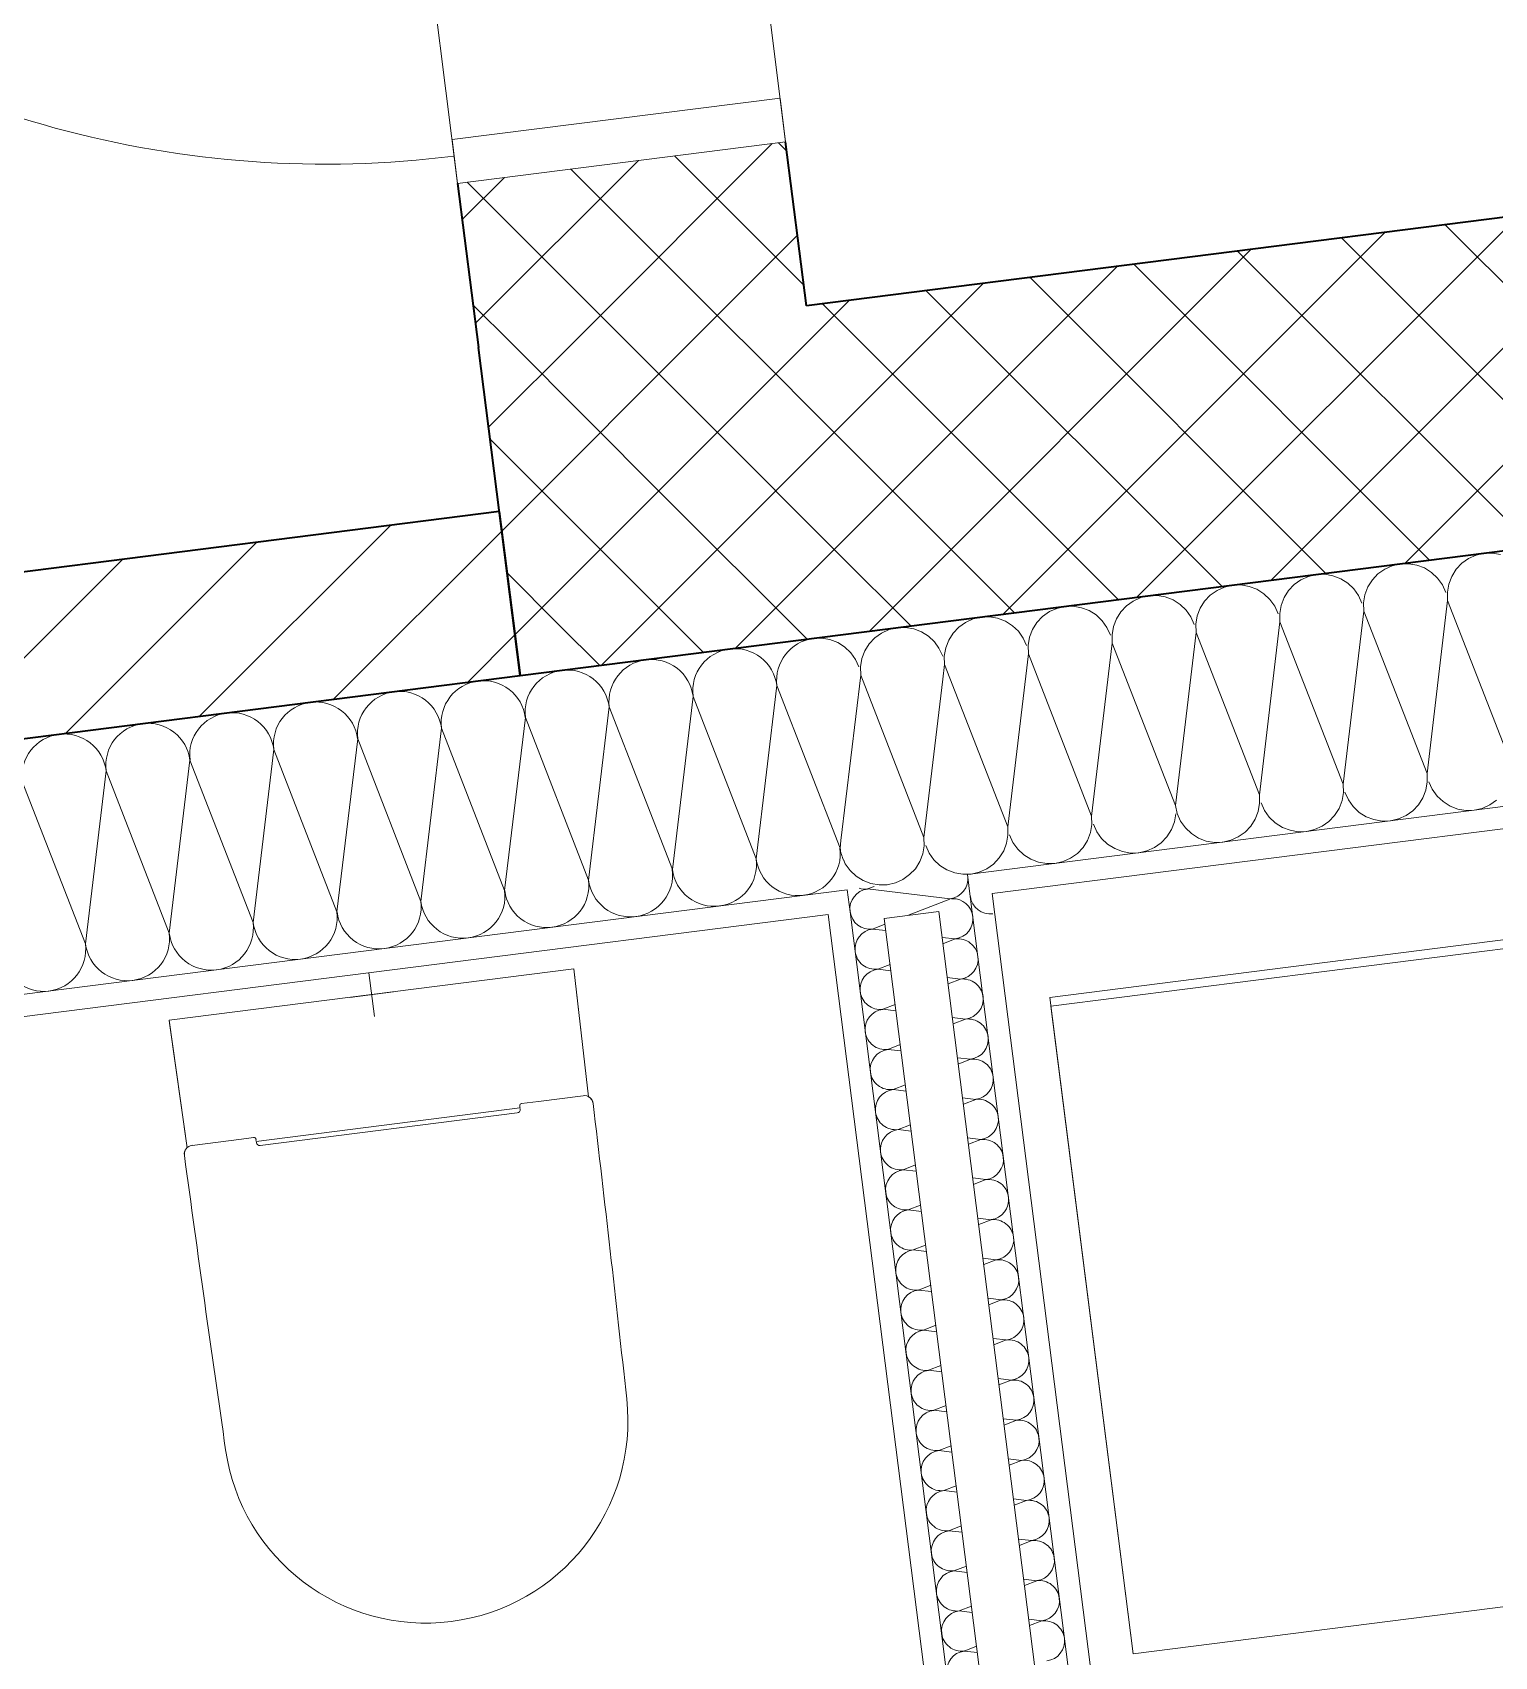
# Model space of a CAD drawing. Header units: metres. Extents: x 2713679.5 to 2713747.3, y 1226017.1 to 1226104.2.
# Drawn here: x 2713734.257 to 2713735.583, y 1226039.927 to 1226041.399 of the extents above; entities that cross this region are included whole.
import ezdxf

# ---------------------------------------------------------------- set-up
doc = ezdxf.new("R2010")
doc.units = ezdxf.units.M
doc.header["$MEASUREMENT"] = 0
doc.linetypes.add('Strichpunkt 3_1_1mm Achsen', pattern=[0.25, 0.15, -0.05, 0, -0.05])
doc.layers.add('plangrafiken', color=251, linetype='Continuous')
doc.layers.add('waende_stuetzen', color=250, linetype='Continuous')

msp = doc.modelspace()

# ---------------------------------------------------------------- linework, layer by layer
at = {"layer": 'plangrafiken', "color": 7, "linetype": 'Continuous', "lineweight": 13}
for p, q in [((2713735.77, 1226040.5991), (2713735.1797, 1226040.5242)), ((2713735.1807, 1226040.5163), (2713735.771, 1226040.5912)), ((2713734.7481, 1226040.5501), (2713734.381, 1226040.5035)), ((2713734.5645, 1226040.5268), (2713734.7481, 1226040.5501)), ((2713734.7481, 1226040.5501), (2713734.7484, 1226040.5474)), ((2713734.7613, 1226040.4342), (2713734.7481, 1226040.5501)), ((2713734.7484, 1226040.5474), (2713734.7613, 1226040.4342)), ((2713734.381, 1226040.5035), (2713734.5645, 1226040.5268)), ((2713735.1797, 1226040.5242), (2713735.2553, 1226039.929)), ((2713735.2553, 1226039.929), (2713735.1807, 1226040.5163)), ((2713734.3813, 1226040.5009), (2713734.381, 1226040.5035)), ((2713734.381, 1226040.5035), (2713734.3971, 1226040.388)), ((2713734.3971, 1226040.388), (2713734.3813, 1226040.5009)), ((2713734.7565, 1226040.4351), (2713734.7159, 1226040.43)), ((2713734.6991, 1226040.4241), (2713734.4599, 1226040.3937)), ((2713734.4634, 1226040.39), (2713734.6966, 1226040.4196)), ((2713734.6989, 1226040.4258), (2713734.6991, 1226040.4241)), ((2713734.7159, 1226040.43), (2713734.7006, 1226040.428)), ((2713734.4464, 1226040.3958), (2713734.4016, 1226040.3901)), ((2713734.4574, 1226040.3972), (2713734.4464, 1226040.3958)), ((2713734.4599, 1226040.3937), (2713734.4596, 1226040.3955)), ((2713735.8455, 1226040.0039), (2713735.2553, 1226039.929))]:
    msp.add_line(p, q, dxfattribs=at)
at = {"layer": 'plangrafiken', "color": 144, "linetype": 'Continuous', "lineweight": 20, "true_color": 0x0082b3}
for p, q in [((2713734.562, 1226040.5466), (2713734.567, 1226040.507)), ((2713734.5844, 1226040.5293), (2713734.5447, 1226040.5243))]:
    msp.add_line(p, q, dxfattribs=at)
at = {"layer": 'plangrafiken', "color": 7, "linetype": 'Continuous', "lineweight": 13}
for centre, radius, start, end in [((2713734.7575, 1226040.4272), 0.008, 6.7498, 97.2326), ((2713734.7575, 1226040.4272), 0.008, 6.7498, 61.2639), ((2713734.6963, 1226040.4225), 0.00298, 276.6469, 6.505), ((2713734.7009, 1226040.4261), 0.002, 97.2326, 186.6965), ((2713704.9702, 1226036.9017), 30.0032, 6.23467, 6.74985), ((2713734.4026, 1226040.3822), 0.008, 97.2326, 187.7153), ((2713734.4577, 1226040.3952), 0.002, 8.1915, 97.2326), ((2713734.463, 1226040.3929), 0.00298, 187.9601, 277.8183), ((2713734.4026, 1226040.3822), 0.008, 133.2111, 187.7153), ((2713764.1263, 1226044.409), 30.0032, 187.7153, 188.23048), ((2713734.6136, 1226040.1402), 0.1834, 188.2305, 6.2347)]:
    msp.add_arc(centre, radius, start, end, dxfattribs=at)
for centre, start_param, end_param in [((2713734.7006, 1226040.413), 0.698501, 0.81567), ((2713734.4612, 1226040.3826), 5.467516, 5.584684)]:
    msp.add_ellipse(centre, major_axis=(-0.0018, 0.0144), ratio=0.008727, start_param=start_param, end_param=end_param, dxfattribs=at)
at = {"layer": 'waende_stuetzen', "color": 7, "linetype": 'Strichpunkt 3_1_1mm Achsen', "lineweight": 13}
msp.add_line((2713734.9401, 1226041.3002), (2713734.8168, 1226042.2724), dxfattribs=at)
at = {"layer": 'waende_stuetzen', "color": 7, "linetype": 'Continuous', "lineweight": 13}
for p, q in [((2713734.6425, 1226041.2625), (2713734.5191, 1226042.2347)), ((2713734.9351, 1226041.3399), (2713734.6375, 1226041.3022)), ((2713734.9401, 1226041.3002), (2713734.9351, 1226041.3399)), ((2713734.6375, 1226041.3022), (2713734.6425, 1226041.2625)), ((2713734.6425, 1226041.2625), (2713734.9401, 1226041.3002)), ((2713735.5596, 1226040.9223), (2713735.5535, 1226040.918)), ((2713735.5665, 1226040.9254), (2713735.5596, 1226040.9223)), ((2713735.5738, 1226040.9271), (2713735.5665, 1226040.9254)), ((2713735.5813, 1226040.9273), (2713735.5738, 1226040.9271)), ((2713735.5887, 1226040.926), (2713735.5813, 1226040.9273)), ((2713735.4144, 1226040.9061), (2713735.4075, 1226040.903)), ((2713735.4217, 1226040.9077), (2713735.4144, 1226040.9061)), ((2713735.4292, 1226040.908), (2713735.4217, 1226040.9077)), ((2713735.4366, 1226040.9067), (2713735.4292, 1226040.908)), ((2713735.4436, 1226040.904), (2713735.4366, 1226040.9067)), ((2713735.45, 1226040.9), (2713735.4436, 1226040.904)), ((2713735.4774, 1226040.9083), (2713735.4723, 1226040.9029)), ((2713735.4836, 1226040.9127), (2713735.4774, 1226040.9083)), ((2713735.4904, 1226040.9157), (2713735.4836, 1226040.9127)), ((2713735.4977, 1226040.9174), (2713735.4904, 1226040.9157)), ((2713735.5053, 1226040.9176), (2713735.4977, 1226040.9174)), ((2713735.5127, 1226040.9164), (2713735.5053, 1226040.9176)), ((2713735.5197, 1226040.9137), (2713735.5127, 1226040.9164)), ((2713735.526, 1226040.9097), (2713735.5197, 1226040.9137)), ((2713735.5315, 1226040.9045), (2713735.526, 1226040.9097)), ((2713735.5359, 1226040.8984), (2713735.5315, 1226040.9045)), ((2713735.5443, 1226040.9061), (2713735.5416, 1226040.8991)), ((2713735.5483, 1226040.9125), (2713735.5443, 1226040.9061)), ((2713735.5535, 1226040.918), (2713735.5483, 1226040.9125)), ((2713735.3253, 1226040.889), (2713735.3201, 1226040.8835)), ((2713735.3314, 1226040.8934), (2713735.3253, 1226040.889)), ((2713735.3383, 1226040.8964), (2713735.3314, 1226040.8934)), ((2713735.3456, 1226040.8981), (2713735.3383, 1226040.8964)), ((2713735.3531, 1226040.8983), (2713735.3456, 1226040.8981)), ((2713735.3605, 1226040.897), (2713735.3531, 1226040.8983)), ((2713735.3676, 1226040.8944), (2713735.3605, 1226040.897)), ((2713735.3739, 1226040.8904), (2713735.3676, 1226040.8944)), ((2713735.3794, 1226040.8852), (2713735.3739, 1226040.8904)), ((2713735.3962, 1226040.8932), (2713735.3922, 1226040.8868)), ((2713735.4014, 1226040.8987), (2713735.3962, 1226040.8932)), ((2713735.4075, 1226040.903), (2713735.4014, 1226040.8987)), ((2713735.4554, 1226040.8949), (2713735.45, 1226040.9)), ((2713735.4598, 1226040.8887), (2713735.4554, 1226040.8949)), ((2713735.4656, 1226040.8895), (2713735.4643, 1226040.8821)), ((2713735.4683, 1226040.8965), (2713735.4656, 1226040.8895)), ((2713735.4723, 1226040.9029), (2713735.4683, 1226040.8965)), ((2713735.5389, 1226040.8915), (2713735.5359, 1226040.8984)), ((2713735.5416, 1226040.8991), (2713735.5404, 1226040.8917)), ((2713735.5404, 1226040.8917), (2713735.5406, 1226040.8842)), ((2713735.1862, 1226040.8771), (2713735.1793, 1226040.8741)), ((2713735.1935, 1226040.8788), (2713735.1862, 1226040.8771)), ((2713735.201, 1226040.879), (2713735.1935, 1226040.8788)), ((2713735.2084, 1226040.8777), (2713735.201, 1226040.879)), ((2713735.2155, 1226040.8751), (2713735.2084, 1226040.8777)), ((2713735.2218, 1226040.8711), (2713735.2155, 1226040.8751)), ((2713735.2493, 1226040.8794), (2713735.2441, 1226040.8739)), ((2713735.2554, 1226040.8837), (2713735.2493, 1226040.8794)), ((2713735.2622, 1226040.8868), (2713735.2554, 1226040.8837)), ((2713735.2696, 1226040.8884), (2713735.2622, 1226040.8868)), ((2713735.2771, 1226040.8887), (2713735.2696, 1226040.8884)), ((2713735.2845, 1226040.8874), (2713735.2771, 1226040.8887)), ((2713735.2915, 1226040.8847), (2713735.2845, 1226040.8874)), ((2713735.2979, 1226040.8807), (2713735.2915, 1226040.8847)), ((2713735.3033, 1226040.8756), (2713735.2979, 1226040.8807)), ((2713735.3077, 1226040.8694), (2713735.3033, 1226040.8756)), ((2713735.3162, 1226040.8772), (2713735.3135, 1226040.8702)), ((2713735.3201, 1226040.8835), (2713735.3162, 1226040.8772)), ((2713735.3837, 1226040.8791), (2713735.3794, 1226040.8852)), ((2713735.3868, 1226040.8722), (2713735.3837, 1226040.8791)), ((2713735.3895, 1226040.8798), (2713735.3883, 1226040.8724)), ((2713735.3922, 1226040.8868), (2713735.3895, 1226040.8798)), ((2713735.4458, 1226040.7176), (2713735.4645, 1226040.8745)), ((2713735.4629, 1226040.8819), (2713735.4598, 1226040.8887)), ((2713735.4643, 1226040.8821), (2713735.4645, 1226040.8745)), ((2713735.5219, 1226040.7273), (2713735.4645, 1226040.8745)), ((2713735.5219, 1226040.7273), (2713735.5406, 1226040.8842)), ((2713735.5979, 1226040.7369), (2713735.5406, 1226040.8842)), ((2713735.0489, 1226040.8597), (2713735.0414, 1226040.8595)), ((2713735.0563, 1226040.8584), (2713735.0489, 1226040.8597)), ((2713735.0971, 1226040.8601), (2713735.092, 1226040.8546)), ((2713735.1033, 1226040.8644), (2713735.0971, 1226040.8601)), ((2713735.1101, 1226040.8675), (2713735.1033, 1226040.8644)), ((2713735.1175, 1226040.8691), (2713735.1101, 1226040.8675)), ((2713735.125, 1226040.8694), (2713735.1175, 1226040.8691)), ((2713735.1324, 1226040.8681), (2713735.125, 1226040.8694)), ((2713735.1394, 1226040.8654), (2713735.1324, 1226040.8681)), ((2713735.1458, 1226040.8614), (2713735.1394, 1226040.8654)), ((2713735.1512, 1226040.8563), (2713735.1458, 1226040.8614)), ((2713735.168, 1226040.8642), (2713735.164, 1226040.8579)), ((2713735.1732, 1226040.8697), (2713735.168, 1226040.8642)), ((2713735.1793, 1226040.8741), (2713735.1732, 1226040.8697)), ((2713735.2273, 1226040.8659), (2713735.2218, 1226040.8711)), ((2713735.2316, 1226040.8598), (2713735.2273, 1226040.8659)), ((2713735.2347, 1226040.8529), (2713735.2316, 1226040.8598)), ((2713735.2374, 1226040.8605), (2713735.2362, 1226040.8531)), ((2713735.2401, 1226040.8675), (2713735.2374, 1226040.8605)), ((2713735.2441, 1226040.8739), (2713735.2401, 1226040.8675)), ((2713735.3108, 1226040.8626), (2713735.3077, 1226040.8694)), ((2713735.3135, 1226040.8702), (2713735.3122, 1226040.8628)), ((2713735.3122, 1226040.8628), (2713735.3124, 1226040.8552)), ((2713735.3698, 1226040.708), (2713735.3885, 1226040.8649)), ((2713735.3883, 1226040.8724), (2713735.3885, 1226040.8649)), ((2713735.4458, 1226040.7176), (2713735.3885, 1226040.8649)), ((2713734.9729, 1226040.85), (2713734.9671, 1226040.8499)), ((2713734.9803, 1226040.8488), (2713734.9729, 1226040.85)), ((2713734.9873, 1226040.8461), (2713734.9803, 1226040.8488)), ((2713734.9936, 1226040.8421), (2713734.9873, 1226040.8461)), ((2713735.0159, 1226040.8449), (2713735.0119, 1226040.8386)), ((2713735.0211, 1226040.8504), (2713735.0159, 1226040.8449)), ((2713735.0272, 1226040.8547), (2713735.0211, 1226040.8504)), ((2713735.0341, 1226040.8578), (2713735.0272, 1226040.8547)), ((2713735.0414, 1226040.8595), (2713735.0341, 1226040.8578)), ((2713735.0633, 1226040.8558), (2713735.0563, 1226040.8584)), ((2713735.0697, 1226040.8518), (2713735.0633, 1226040.8558)), ((2713735.0752, 1226040.8466), (2713735.0697, 1226040.8518)), ((2713735.079, 1226040.8411), (2713735.0752, 1226040.8466)), ((2713735.088, 1226040.8482), (2713735.0853, 1226040.8412)), ((2713735.092, 1226040.8546), (2713735.088, 1226040.8482)), ((2713735.1556, 1226040.8501), (2713735.1512, 1226040.8563)), ((2713735.1586, 1226040.8433), (2713735.1556, 1226040.8501)), ((2713735.1614, 1226040.8509), (2713735.1601, 1226040.8434)), ((2713735.164, 1226040.8579), (2713735.1614, 1226040.8509)), ((2713735.2176, 1226040.6887), (2713735.2364, 1226040.8456)), ((2713735.2362, 1226040.8531), (2713735.2364, 1226040.8456)), ((2713735.2937, 1226040.6983), (2713735.2364, 1226040.8456)), ((2713735.2937, 1226040.6983), (2713735.3124, 1226040.8552)), ((2713735.3698, 1226040.708), (2713735.3124, 1226040.8552)), ((2713734.9991, 1226040.8369), (2713734.9936, 1226040.8421)), ((2713735.0035, 1226040.8308), (2713734.9991, 1226040.8369)), ((2713735.0065, 1226040.824), (2713735.0035, 1226040.8308)), ((2713735.0092, 1226040.8316), (2713735.008, 1226040.8241)), ((2713735.0119, 1226040.8386), (2713735.0092, 1226040.8316)), ((2713735.0795, 1226040.8405), (2713735.079, 1226040.8411)), ((2713735.0826, 1226040.8336), (2713735.0795, 1226040.8405)), ((2713735.0853, 1226040.8412), (2713735.084, 1226040.8338)), ((2713735.084, 1226040.8338), (2713735.0843, 1226040.8263)), ((2713735.1416, 1226040.679), (2713735.1603, 1226040.8359)), ((2713735.1601, 1226040.8434), (2713735.1603, 1226040.8359)), ((2713735.2176, 1226040.6887), (2713735.1603, 1226040.8359)), ((2713734.9903, 1226040.6667), (2713735.0082, 1226040.8166)), ((2713735.008, 1226040.8241), (2713735.0082, 1226040.8166)), ((2713735.0655, 1226040.6693), (2713735.0082, 1226040.8166)), ((2713735.0826, 1226040.8128), (2713735.0843, 1226040.8263)), ((2713735.1416, 1226040.679), (2713735.0843, 1226040.8263)), ((2713734.9134, 1226040.65), (2713734.9321, 1226040.807)), ((2713734.9895, 1226040.6597), (2713734.9321, 1226040.807)), ((2713735.0655, 1226040.6693), (2713735.0826, 1226040.8128)), ((2713734.7613, 1226040.6307), (2713734.78, 1226040.7877)), ((2713734.8374, 1226040.6404), (2713734.78, 1226040.7877)), ((2713734.8374, 1226040.6404), (2713734.8561, 1226040.7973)), ((2713734.9134, 1226040.65), (2713734.8561, 1226040.7973)), ((2713734.6852, 1226040.6211), (2713734.704, 1226040.778)), ((2713734.7613, 1226040.6307), (2713734.704, 1226040.778)), ((2713734.5331, 1226040.6018), (2713734.5519, 1226040.7587)), ((2713734.6092, 1226040.6114), (2713734.5519, 1226040.7587)), ((2713734.6092, 1226040.6114), (2713734.6279, 1226040.7684)), ((2713734.6852, 1226040.6211), (2713734.6279, 1226040.7684)), ((2713734.4571, 1226040.5921), (2713734.4758, 1226040.7491)), ((2713734.5331, 1226040.6018), (2713734.4758, 1226040.7491)), ((2713734.305, 1226040.5728), (2713734.3237, 1226040.7298)), ((2713734.381, 1226040.5825), (2713734.3237, 1226040.7298)), ((2713734.381, 1226040.5825), (2713734.3997, 1226040.7394)), ((2713734.4571, 1226040.5921), (2713734.3997, 1226040.7394)), ((2713735.5221, 1226040.7197), (2713735.5219, 1226040.7273)), ((2713734.305, 1226040.5728), (2713734.2476, 1226040.7201)), ((2713735.446, 1226040.7101), (2713735.4458, 1226040.7176)), ((2713735.5181, 1226040.7053), (2713735.5208, 1226040.7123)), ((2713735.5208, 1226040.7123), (2713735.5221, 1226040.7197)), ((2713735.5235, 1226040.7199), (2713735.5266, 1226040.7131)), ((2713735.5266, 1226040.7131), (2713735.531, 1226040.7069)), ((2713735.2937, 1226040.6983), (2713735.2954, 1226040.691)), ((2713735.3687, 1226040.693), (2713735.37, 1226040.7004)), ((2713735.37, 1226040.7004), (2713735.3698, 1226040.708)), ((2713735.3714, 1226040.7006), (2713735.3745, 1226040.6938)), ((2713735.4421, 1226040.6957), (2713735.4448, 1226040.7027)), ((2713735.4448, 1226040.7027), (2713735.446, 1226040.7101)), ((2713735.4475, 1226040.7103), (2713735.4506, 1226040.7034)), ((2713735.4506, 1226040.7034), (2713735.4549, 1226040.6973)), ((2713735.509, 1226040.6935), (2713735.5141, 1226040.699)), ((2713735.5141, 1226040.699), (2713735.5181, 1226040.7053)), ((2713735.531, 1226040.7069), (2713735.5364, 1226040.7018)), ((2713735.5364, 1226040.7018), (2713735.5428, 1226040.6978)), ((2713735.5428, 1226040.6978), (2713735.5498, 1226040.6951)), ((2713735.572, 1226040.6957), (2713735.5789, 1226040.6988)), ((2713735.5789, 1226040.6988), (2713735.585, 1226040.7031)), ((2713735.2179, 1226040.6811), (2713735.2176, 1226040.6887)), ((2713735.29, 1226040.6764), (2713735.2927, 1226040.6834)), ((2713735.2927, 1226040.6834), (2713735.2939, 1226040.6908)), ((2713735.2954, 1226040.691), (2713735.2984, 1226040.6841)), ((2713735.2984, 1226040.6841), (2713735.3028, 1226040.678)), ((2713735.362, 1226040.6797), (2713735.366, 1226040.686)), ((2713735.366, 1226040.686), (2713735.3687, 1226040.693)), ((2713735.3745, 1226040.6938), (2713735.3788, 1226040.6876)), ((2713735.3788, 1226040.6876), (2713735.3843, 1226040.6825)), ((2713735.4268, 1226040.6795), (2713735.4329, 1226040.6838)), ((2713735.4329, 1226040.6838), (2713735.4381, 1226040.6893)), ((2713735.4381, 1226040.6893), (2713735.4421, 1226040.6957)), ((2713735.4549, 1226040.6973), (2713735.4604, 1226040.6921)), ((2713735.4604, 1226040.6921), (2713735.4667, 1226040.6881)), ((2713735.4667, 1226040.6881), (2713735.4737, 1226040.6855)), ((2713735.4737, 1226040.6855), (2713735.4812, 1226040.6842)), ((2713735.4812, 1226040.6842), (2713735.4887, 1226040.6844)), ((2713735.4887, 1226040.6844), (2713735.496, 1226040.6861)), ((2713735.496, 1226040.6861), (2713735.5029, 1226040.6891)), ((2713735.5029, 1226040.6891), (2713735.509, 1226040.6935)), ((2713735.5498, 1226040.6951), (2713735.5572, 1226040.6938)), ((2713735.5572, 1226040.6938), (2713735.5647, 1226040.6941)), ((2713735.5647, 1226040.6941), (2713735.572, 1226040.6957)), ((2713735.0657, 1226040.6618), (2713735.0655, 1226040.6693)), ((2713735.1405, 1226040.6641), (2713735.1418, 1226040.6715)), ((2713735.1418, 1226040.6715), (2713735.1416, 1226040.679)), ((2713735.1433, 1226040.6717), (2713735.1463, 1226040.6648)), ((2713735.2139, 1226040.6667), (2713735.2166, 1226040.6737)), ((2713735.2166, 1226040.6737), (2713735.2179, 1226040.6811)), ((2713735.2193, 1226040.6813), (2713735.2224, 1226040.6745)), ((2713735.2224, 1226040.6745), (2713735.2267, 1226040.6683)), ((2713735.2267, 1226040.6683), (2713735.2322, 1226040.6632)), ((2713735.2808, 1226040.6645), (2713735.286, 1226040.67)), ((2713735.286, 1226040.67), (2713735.29, 1226040.6764)), ((2713735.3028, 1226040.678), (2713735.3082, 1226040.6728)), ((2713735.3082, 1226040.6728), (2713735.3146, 1226040.6688)), ((2713735.3146, 1226040.6688), (2713735.3216, 1226040.6661)), ((2713735.3439, 1226040.6668), (2713735.3507, 1226040.6698)), ((2713735.3507, 1226040.6698), (2713735.3569, 1226040.6742)), ((2713735.3569, 1226040.6742), (2713735.362, 1226040.6797)), ((2713735.3843, 1226040.6825), (2713735.3907, 1226040.6785)), ((2713735.3907, 1226040.6785), (2713735.3977, 1226040.6758)), ((2713735.3977, 1226040.6758), (2713735.4051, 1226040.6745)), ((2713735.4051, 1226040.6745), (2713735.4126, 1226040.6748)), ((2713735.4126, 1226040.6748), (2713735.4199, 1226040.6764)), ((2713735.4199, 1226040.6764), (2713735.4268, 1226040.6795)), ((2713734.9895, 1226040.6597), (2713734.9903, 1226040.6667)), ((2713735.0618, 1226040.6474), (2713735.0645, 1226040.6544)), ((2713735.0645, 1226040.6544), (2713735.0657, 1226040.6618)), ((2713735.0672, 1226040.662), (2713735.0703, 1226040.6552)), ((2713735.0703, 1226040.6552), (2713735.0746, 1226040.649)), ((2713735.1339, 1226040.6507), (2713735.1379, 1226040.6571)), ((2713735.1379, 1226040.6571), (2713735.1405, 1226040.6641)), ((2713735.1463, 1226040.6648), (2713735.1507, 1226040.6587)), ((2713735.1507, 1226040.6587), (2713735.1561, 1226040.6535)), ((2713735.1561, 1226040.6535), (2713735.1625, 1226040.6495)), ((2713735.1986, 1226040.6505), (2713735.2048, 1226040.6549)), ((2713735.2048, 1226040.6549), (2713735.2099, 1226040.6603)), ((2713735.2099, 1226040.6603), (2713735.2139, 1226040.6667)), ((2713735.2322, 1226040.6632), (2713735.2386, 1226040.6592)), ((2713735.2386, 1226040.6592), (2713735.2456, 1226040.6565)), ((2713735.2456, 1226040.6565), (2713735.253, 1226040.6552)), ((2713735.253, 1226040.6552), (2713735.2605, 1226040.6554)), ((2713735.2605, 1226040.6554), (2713735.2678, 1226040.6571)), ((2713735.2678, 1226040.6571), (2713735.2747, 1226040.6602)), ((2713735.2747, 1226040.6602), (2713735.2808, 1226040.6645)), ((2713735.3216, 1226040.6661), (2713735.329, 1226040.6649)), ((2713735.329, 1226040.6649), (2713735.3366, 1226040.6651)), ((2713735.3366, 1226040.6651), (2713735.3439, 1226040.6668)), ((2713734.9925, 1226040.6493), (2713734.9942, 1226040.6455)), ((2713734.9942, 1226040.6455), (2713734.9986, 1226040.6394)), ((2713734.9986, 1226040.6394), (2713735.004, 1226040.6342)), ((2713735.0526, 1226040.6356), (2713735.0578, 1226040.641)), ((2713735.0578, 1226040.641), (2713735.0618, 1226040.6474)), ((2713735.0746, 1226040.649), (2713735.0801, 1226040.6439)), ((2713735.0801, 1226040.6439), (2713735.0864, 1226040.6399)), ((2713735.0864, 1226040.6399), (2713735.0935, 1226040.6372)), ((2713735.1157, 1226040.6378), (2713735.1226, 1226040.6409)), ((2713735.1226, 1226040.6409), (2713735.1287, 1226040.6452)), ((2713735.1287, 1226040.6452), (2713735.1339, 1226040.6507)), ((2713735.1625, 1226040.6495), (2713735.1695, 1226040.6468)), ((2713735.1695, 1226040.6468), (2713735.1769, 1226040.6456)), ((2713735.1769, 1226040.6456), (2713735.1844, 1226040.6458)), ((2713735.1844, 1226040.6458), (2713735.1918, 1226040.6475)), ((2713735.1918, 1226040.6475), (2713735.1986, 1226040.6505)), ((2713735.004, 1226040.6342), (2713735.0104, 1226040.6302)), ((2713735.0104, 1226040.6302), (2713735.0174, 1226040.6275)), ((2713735.0144, 1226040.6226), (2713735.0204, 1226040.625)), ((2713735.0174, 1226040.6275), (2713735.0248, 1226040.6263)), ((2713735.0248, 1226040.6263), (2713735.0323, 1226040.6265)), ((2713735.0323, 1226040.6265), (2713735.0397, 1226040.6282)), ((2713735.0397, 1226040.6282), (2713735.0465, 1226040.6312)), ((2713735.0465, 1226040.6312), (2713735.0526, 1226040.6356)), ((2713735.0935, 1226040.6372), (2713735.1009, 1226040.6359)), ((2713735.1009, 1226040.6359), (2713735.1051, 1226040.6361)), ((2713735.1051, 1226040.6361), (2713735.1084, 1226040.6361)), ((2713735.1084, 1226040.6361), (2713735.1157, 1226040.6378)), ((2713735.0144, 1226040.6226), (2713735.0894, 1226040.6137)), ((2713735.0506, 1226040.5986), (2713735.0891, 1226040.6135)), ((2713735.0295, 1226040.5959), (2713735.0791, 1226040.6022)), ((2713735.1479, 1226039.6634), (2713735.0295, 1226040.5959)), ((2713735.0791, 1226040.6022), (2713735.1975, 1226039.6697)), ((2713735.019, 1226040.5863), (2713735.0302, 1226040.5906)), ((2713735.019, 1226040.5863), (2713735.0309, 1226040.5848)), ((2713735.0821, 1226040.5787), (2713735.094, 1226040.5773)), ((2713735.0828, 1226040.5729), (2713735.094, 1226040.5773)), ((2713735.0236, 1226040.5499), (2713735.0348, 1226040.5542)), ((2713735.0236, 1226040.5499), (2713735.0355, 1226040.5485)), ((2713735.0867, 1226040.5424), (2713735.0987, 1226040.5409)), ((2713735.0875, 1226040.5366), (2713735.0987, 1226040.5409)), ((2713735.0282, 1226040.5135), (2713735.0394, 1226040.5179)), ((2713735.0282, 1226040.5135), (2713735.0402, 1226040.5121)), ((2713735.0913, 1226040.506), (2713735.1033, 1226040.5046)), ((2713735.0921, 1226040.5002), (2713735.1033, 1226040.5046)), ((2713735.0328, 1226040.4771), (2713735.044, 1226040.4815)), ((2713735.0328, 1226040.4771), (2713735.0448, 1226040.4757)), ((2713735.096, 1226040.4696), (2713735.1079, 1226040.4682)), ((2713735.0967, 1226040.4638), (2713735.1079, 1226040.4682)), ((2713735.0375, 1226040.4408), (2713735.0487, 1226040.4451)), ((2713735.0375, 1226040.4408), (2713735.0494, 1226040.4393)), ((2713735.1006, 1226040.4332), (2713735.1125, 1226040.4318)), ((2713735.1013, 1226040.4274), (2713735.1125, 1226040.4318)), ((2713735.0421, 1226040.4044), (2713735.0533, 1226040.4087)), ((2713735.0421, 1226040.4044), (2713735.054, 1226040.403)), ((2713735.1052, 1226040.3969), (2713735.1171, 1226040.3954)), ((2713735.1059, 1226040.3911), (2713735.1171, 1226040.3954)), ((2713735.0467, 1226040.368), (2713735.0579, 1226040.3724)), ((2713735.0467, 1226040.368), (2713735.0586, 1226040.3666)), ((2713735.1098, 1226040.3605), (2713735.1217, 1226040.3591)), ((2713735.1105, 1226040.3547), (2713735.1217, 1226040.3591)), ((2713735.0513, 1226040.3316), (2713735.0625, 1226040.336)), ((2713735.0513, 1226040.3316), (2713735.0632, 1226040.3302)), ((2713735.1144, 1226040.3241), (2713735.1264, 1226040.3227)), ((2713735.1152, 1226040.3183), (2713735.1264, 1226040.3227)), ((2713735.0559, 1226040.2953), (2713735.0671, 1226040.2996)), ((2713735.0559, 1226040.2953), (2713735.0679, 1226040.2938)), ((2713735.119, 1226040.2877), (2713735.131, 1226040.2863)), ((2713735.1198, 1226040.2819), (2713735.131, 1226040.2863)), ((2713735.0605, 1226040.2589), (2713735.0717, 1226040.2632)), ((2713735.0605, 1226040.2589), (2713735.0725, 1226040.2575)), ((2713735.1237, 1226040.2514), (2713735.1356, 1226040.2499)), ((2713735.1244, 1226040.2456), (2713735.1356, 1226040.2499)), ((2713735.0652, 1226040.2225), (2713735.0764, 1226040.2269)), ((2713735.0652, 1226040.2225), (2713735.0771, 1226040.2211)), ((2713735.1283, 1226040.215), (2713735.1402, 1226040.2136)), ((2713735.129, 1226040.2092), (2713735.1402, 1226040.2136)), ((2713735.0698, 1226040.1861), (2713735.081, 1226040.1905)), ((2713735.0698, 1226040.1861), (2713735.0817, 1226040.1847)), ((2713735.1329, 1226040.1786), (2713735.1448, 1226040.1772)), ((2713735.1336, 1226040.1728), (2713735.1448, 1226040.1772)), ((2713735.0744, 1226040.1498), (2713735.0856, 1226040.1541)), ((2713735.0744, 1226040.1498), (2713735.0863, 1226040.1483)), ((2713735.1375, 1226040.1422), (2713735.1494, 1226040.1408)), ((2713735.1382, 1226040.1364), (2713735.1494, 1226040.1408)), ((2713735.079, 1226040.1134), (2713735.0902, 1226040.1177)), ((2713735.079, 1226040.1134), (2713735.0909, 1226040.112)), ((2713735.1421, 1226040.1059), (2713735.1541, 1226040.1044)), ((2713735.1429, 1226040.1001), (2713735.1541, 1226040.1044)), ((2713735.0836, 1226040.077), (2713735.0948, 1226040.0814)), ((2713735.0836, 1226040.077), (2713735.0956, 1226040.0756)), ((2713735.1467, 1226040.0695), (2713735.1587, 1226040.0681)), ((2713735.1475, 1226040.0637), (2713735.1587, 1226040.0681)), ((2713735.0882, 1226040.0406), (2713735.0994, 1226040.045)), ((2713735.0882, 1226040.0406), (2713735.1002, 1226040.0392)), ((2713735.1513, 1226040.0331), (2713735.1633, 1226040.0317)), ((2713735.1521, 1226040.0273), (2713735.1633, 1226040.0317)), ((2713735.0928, 1226040.0043), (2713735.1041, 1226040.0086)), ((2713735.0928, 1226040.0043), (2713735.1048, 1226040.0028)), ((2713735.156, 1226039.9967), (2713735.1679, 1226039.9953)), ((2713735.1567, 1226039.9909), (2713735.1679, 1226039.9953)), ((2713735.0975, 1226039.9679), (2713735.1087, 1226039.9722)), ((2713735.0975, 1226039.9679), (2713735.1094, 1226039.9665)), ((2713735.1606, 1226039.9604), (2713735.1725, 1226039.9589)), ((2713735.1613, 1226039.9546), (2713735.1725, 1226039.9589)), ((2713735.1021, 1226039.9315), (2713735.1133, 1226039.9359)), ((2713735.1021, 1226039.9315), (2713735.114, 1226039.9301))]:
    msp.add_line(p, q, dxfattribs=at)
at = {"layer": 'waende_stuetzen', "color": 7, "linetype": 'Continuous', "lineweight": 35}
for p, q in [((2713737.7863, 1226041.5102), (2713734.959, 1226041.1514)), ((2713734.959, 1226041.1514), (2713734.9401, 1226041.3002)), ((2713734.6425, 1226041.2625), (2713734.6614, 1226041.1137)), ((2713734.6992, 1226040.8161), (2713734.6614, 1226041.1137)), ((2713734.6992, 1226040.8161), (2713736.745, 1226041.0757)), ((2713734.6803, 1226040.9649), (2713732.974, 1226040.7483)), ((2713734.6803, 1226040.9649), (2713734.6992, 1226040.8161)), ((2713733.1417, 1226040.6184), (2713734.6992, 1226040.8161))]:
    msp.add_line(p, q, dxfattribs=at)
at = {"layer": 'waende_stuetzen', "color": 18, "linetype": 'Continuous', "lineweight": 0, "true_color": 0x000000}
for p, q in [((2713734.7548, 1226041.1255), (2713734.9279, 1226041.2987)), ((2713734.9566, 1226041.1703), (2713734.8394, 1226041.2875)), ((2713734.9412, 1226041.2918), (2713734.9336, 1226041.2994)), ((2713734.6586, 1226041.1355), (2713734.8065, 1226041.2833)), ((2713734.8795, 1226041.1413), (2713734.7453, 1226041.2755)), ((2713734.6467, 1226041.2296), (2713734.685, 1226041.2679)), ((2713734.7854, 1226041.1294), (2713734.6512, 1226041.2636)), ((2713735.5018, 1226040.9179), (2713735.8481, 1226041.2643)), ((2713735.3803, 1226040.9025), (2713735.7266, 1226041.2489)), ((2713735.2588, 1226040.8871), (2713735.6051, 1226041.2334)), ((2713734.8762, 1226041.1409), (2713734.9509, 1226041.2156)), ((2713735.1373, 1226040.8717), (2713735.4837, 1226041.218)), ((2713735.8067, 1226040.9566), (2713735.5383, 1226041.225)), ((2713735.0158, 1226040.8562), (2713735.3622, 1226041.2026)), ((2713735.6185, 1226040.9327), (2713735.3501, 1226041.2011)), ((2713735.7126, 1226040.9447), (2713735.4442, 1226041.213)), ((2713734.9867, 1226040.9332), (2713735.2407, 1226041.1872)), ((2713735.5243, 1226040.9208), (2713735.256, 1226041.1891)), ((2713734.9748, 1226041.0273), (2713735.1192, 1226041.1718)), ((2713735.4302, 1226040.9088), (2713735.1619, 1226041.1772)), ((2713734.9628, 1226041.1215), (2713734.9977, 1226041.1564)), ((2713735.3361, 1226040.8969), (2713735.0677, 1226041.1652)), ((2713734.6913, 1226041.1175), (2713734.6565, 1226041.1522)), ((2713734.6825, 1226040.9472), (2713734.8762, 1226041.1409)), ((2713734.9199, 1226041.1009), (2713734.8795, 1226041.1413)), ((2713735.242, 1226040.8849), (2713734.9736, 1226041.1533)), ((2713734.6706, 1226041.0413), (2713734.7548, 1226041.1255)), ((2713734.8736, 1226041.0412), (2713734.7854, 1226041.1294)), ((2713734.8273, 1226040.9814), (2713734.6913, 1226041.1175)), ((2713734.8428, 1226041.0014), (2713734.9628, 1226041.1215)), ((2713734.9721, 1226041.0488), (2713734.9199, 1226041.1009)), ((2713734.9875, 1226040.9273), (2713734.8736, 1226041.0412)), ((2713735.1478, 1226040.873), (2713734.9721, 1226041.0488)), ((2713734.781, 1226040.9217), (2713734.6719, 1226041.0307)), ((2713734.7729, 1226040.8254), (2713734.9748, 1226041.0273)), ((2713734.6945, 1226040.8531), (2713734.8428, 1226041.0014)), ((2713734.9596, 1226040.8491), (2713734.8273, 1226040.9814)), ((2713734.4084, 1226040.7792), (2713734.5816, 1226040.9523)), ((2713734.2869, 1226040.7637), (2713734.4601, 1226040.9369)), ((2713734.5299, 1226040.7946), (2713734.6825, 1226040.9472)), ((2713734.8943, 1226040.8408), (2713734.9867, 1226040.9332)), ((2713734.1654, 1226040.7483), (2713734.3386, 1226040.9215)), ((2713734.8655, 1226040.8372), (2713734.781, 1226040.9217)), ((2713735.0537, 1226040.8611), (2713734.9875, 1226040.9273)), ((2713734.7347, 1226040.8619), (2713734.6874, 1226040.9092)), ((2713734.7714, 1226040.8252), (2713734.7347, 1226040.8619)), ((2713734.6514, 1226040.81), (2713734.6945, 1226040.8531))]:
    msp.add_line(p, q, dxfattribs=at)
at = {"layer": 'waende_stuetzen', "color": 7, "linetype": 'Continuous', "lineweight": 18}
for p, q in [((2713736.4077, 1226041.0329), (2713733.1417, 1226040.6184)), ((2713735.1051, 1226040.6357), (2713736.4367, 1226040.8047)), ((2713735.1275, 1226040.6184), (2713736.4392, 1226040.7849)), ((2713735.1076, 1226040.6159), (2713735.1051, 1226040.6357)), ((2713733.1706, 1226040.3902), (2713734.996, 1226040.6219)), ((2713734.996, 1226040.6219), (2713734.9985, 1226040.602)), ((2713735.2272, 1226039.6734), (2713735.1076, 1226040.6159)), ((2713735.2471, 1226039.676), (2713735.1275, 1226040.6184)), ((2713733.1731, 1226040.3704), (2713734.9787, 1226040.5995)), ((2713734.9787, 1226040.5995), (2713735.0983, 1226039.6571)), ((2713734.9985, 1226040.602), (2713735.1181, 1226039.6596))]:
    msp.add_line(p, q, dxfattribs=at)
at = {"layer": 'waende_stuetzen', "color": 7, "linetype": 'Continuous', "lineweight": 13}
for centre, radius, start, end in [((2713734.5223, 1226042.2099), 0.93, 187.2326, 277.2326), ((2713734.9702, 1226040.8118), 0.0383, 97.2326, 187.2326), ((2713734.9702, 1226040.8118), 0.0383, 94.6867, 97.2326), ((2713734.8181, 1226040.7925), 0.0383, 97.2326, 187.2326), ((2713734.8181, 1226040.7925), 0.0383, 7.2326, 97.2326), ((2713734.8941, 1226040.8022), 0.0383, 97.2326, 187.2326), ((2713734.8941, 1226040.8022), 0.0383, 7.2326, 97.2326), ((2713734.742, 1226040.7829), 0.0383, 97.2326, 187.2326), ((2713734.742, 1226040.7829), 0.0383, 7.2326, 97.2326), ((2713734.5899, 1226040.7635), 0.0383, 97.2326, 187.2326), ((2713734.5899, 1226040.7635), 0.0383, 7.2326, 97.2326), ((2713734.6659, 1226040.7732), 0.0383, 97.2326, 187.2326), ((2713734.6659, 1226040.7732), 0.0383, 7.2326, 97.2326), ((2713734.5138, 1226040.7539), 0.0383, 97.2326, 187.2326), ((2713734.5138, 1226040.7539), 0.0383, 7.2326, 97.2326), ((2713734.3617, 1226040.7346), 0.0383, 97.2326, 187.2326), ((2713734.3617, 1226040.7346), 0.0383, 7.2326, 97.2326), ((2713734.4378, 1226040.7442), 0.0383, 97.2326, 187.2326), ((2713734.4378, 1226040.7442), 0.0383, 7.2326, 97.2326), ((2713734.2857, 1226040.7249), 0.0383, 97.2326, 187.2326), ((2713734.2857, 1226040.7249), 0.0383, 7.2326, 97.2326), ((2713734.9514, 1226040.6549), 0.0383, 277.2326, 7.2326), ((2713735.0275, 1226040.6645), 0.0383, 187.2326, 204.374), ((2713734.7993, 1226040.6356), 0.0383, 277.2326, 7.2326), ((2713734.8754, 1226040.6452), 0.0383, 187.2326, 277.2326), ((2713734.8754, 1226040.6452), 0.0383, 277.2326, 7.2326), ((2713734.9514, 1226040.6549), 0.0383, 187.2326, 277.2326), ((2713734.7233, 1226040.6259), 0.0383, 277.2326, 7.2326), ((2713734.7993, 1226040.6356), 0.0383, 187.2326, 277.2326), ((2713735.0871, 1226040.6319), 0.0183, 277.2326, 7.2326), ((2713735.0871, 1226040.6319), 0.0183, 7.2326, 12.1381), ((2713734.5712, 1226040.6066), 0.0383, 277.2326, 7.2326), ((2713734.6472, 1226040.6163), 0.0383, 187.2326, 277.2326), ((2713734.6472, 1226040.6163), 0.0383, 277.2326, 7.2326), ((2713734.7233, 1226040.6259), 0.0383, 187.2326, 277.2326), ((2713735.0167, 1226040.6044), 0.0183, 97.2326, 187.2326), ((2713735.0121, 1226040.6408), 0.0183, 253.3656, 277.2326), ((2713735.0917, 1226040.5955), 0.0183, 91.2774, 97.2326), ((2713735.0917, 1226040.5955), 0.0183, 7.2326, 91.2774), ((2713735.1258, 1226040.6183), 0.0183, 187.5418, 277.2326), ((2713734.4951, 1226040.597), 0.0383, 277.2326, 7.2326), ((2713734.5712, 1226040.6066), 0.0383, 187.2326, 277.2326), ((2713735.0167, 1226040.6044), 0.0183, 187.5418, 277.2326), ((2713735.0917, 1226040.5955), 0.0183, 277.2326, 7.2326), ((2713734.343, 1226040.5777), 0.0383, 277.2326, 7.2326), ((2713734.419, 1226040.5873), 0.0383, 187.2326, 277.2326), ((2713734.419, 1226040.5873), 0.0383, 277.2326, 7.2326), ((2713734.4951, 1226040.597), 0.0383, 187.2326, 277.2326), ((2713735.0213, 1226040.5681), 0.0183, 97.2326, 187.2326), ((2713734.2669, 1226040.568), 0.0383, 277.2326, 7.2326), ((2713734.343, 1226040.5777), 0.0383, 187.2326, 277.2326), ((2713735.0213, 1226040.5681), 0.0183, 187.2326, 277.2326), ((2713735.0964, 1226040.5591), 0.0183, 7.2326, 97.2326), ((2713734.2669, 1226040.568), 0.0383, 187.2326, 277.2326), ((2713735.0964, 1226040.5591), 0.0183, 277.2326, 7.2326), ((2713735.0259, 1226040.5317), 0.0183, 97.2326, 187.2326), ((2713735.101, 1226040.5227), 0.0183, 7.2326, 97.2326), ((2713735.0259, 1226040.5317), 0.0183, 187.2326, 277.2326), ((2713735.101, 1226040.5227), 0.0183, 277.2326, 7.2326), ((2713735.0305, 1226040.4953), 0.0183, 97.2326, 187.2326), ((2713735.0305, 1226040.4953), 0.0183, 187.2326, 277.2326), ((2713735.1056, 1226040.4864), 0.0183, 7.2326, 97.2326), ((2713735.0351, 1226040.4589), 0.0183, 97.2326, 187.2326), ((2713735.1056, 1226040.4864), 0.0183, 277.2326, 7.2326), ((2713735.1102, 1226040.45), 0.0183, 7.2326, 97.2326), ((2713735.0351, 1226040.4589), 0.0183, 187.2326, 277.2326), ((2713735.1102, 1226040.45), 0.0183, 277.2326, 7.2326), ((2713735.0398, 1226040.4226), 0.0183, 97.2326, 187.2326), ((2713735.0398, 1226040.4226), 0.0183, 187.2326, 277.2326), ((2713735.1148, 1226040.4136), 0.0183, 7.2326, 97.2326), ((2713735.0444, 1226040.3862), 0.0183, 97.2326, 187.2326), ((2713735.1148, 1226040.4136), 0.0183, 277.2326, 7.2326), ((2713735.1194, 1226040.3772), 0.0183, 7.2326, 97.2326), ((2713735.0444, 1226040.3862), 0.0183, 187.2326, 277.2326), ((2713735.1194, 1226040.3772), 0.0183, 277.2326, 7.2326), ((2713735.049, 1226040.3498), 0.0183, 97.2326, 187.2326), ((2713735.1241, 1226040.3409), 0.0183, 7.2326, 97.2326), ((2713735.049, 1226040.3498), 0.0183, 187.2326, 277.2326), ((2713735.0536, 1226040.3134), 0.0183, 97.2326, 187.2326), ((2713735.1241, 1226040.3409), 0.0183, 277.2326, 7.2326), ((2713735.1287, 1226040.3045), 0.0183, 7.2326, 97.2326), ((2713735.0536, 1226040.3134), 0.0183, 187.2326, 277.2326), ((2713735.1287, 1226040.3045), 0.0183, 277.2326, 7.2326), ((2713735.0582, 1226040.2771), 0.0183, 97.2326, 187.2326), ((2713735.1333, 1226040.2681), 0.0183, 7.2326, 97.2326), ((2713735.0582, 1226040.2771), 0.0183, 187.2326, 277.2326), ((2713735.1333, 1226040.2681), 0.0183, 277.2326, 7.2326), ((2713735.0628, 1226040.2407), 0.0183, 97.2326, 187.2326), ((2713735.1379, 1226040.2317), 0.0183, 7.2326, 97.2326), ((2713735.0628, 1226040.2407), 0.0183, 187.2326, 277.2326), ((2713735.1379, 1226040.2317), 0.0183, 277.2326, 7.2326), ((2713735.0675, 1226040.2043), 0.0183, 97.2326, 187.2326), ((2713735.1425, 1226040.1954), 0.0183, 7.2326, 97.2326), ((2713735.0675, 1226040.2043), 0.0183, 187.2326, 277.2326), ((2713735.1425, 1226040.1954), 0.0183, 277.2326, 7.2326), ((2713735.0721, 1226040.1679), 0.0183, 97.2326, 187.2326), ((2713735.1471, 1226040.159), 0.0183, 7.2326, 97.2326), ((2713735.0721, 1226040.1679), 0.0183, 187.2326, 277.2326), ((2713735.1471, 1226040.159), 0.0183, 277.2326, 7.2326), ((2713735.0767, 1226040.1316), 0.0183, 97.2326, 187.2326), ((2713735.1517, 1226040.1226), 0.0183, 7.2326, 97.2326), ((2713735.0767, 1226040.1316), 0.0183, 187.2326, 277.2326), ((2713735.1517, 1226040.1226), 0.0183, 277.2326, 7.2326), ((2713735.0813, 1226040.0952), 0.0183, 97.2326, 187.2326), ((2713735.1564, 1226040.0862), 0.0183, 7.2326, 97.2326), ((2713735.0813, 1226040.0952), 0.0183, 187.2326, 277.2326), ((2713735.1564, 1226040.0862), 0.0183, 277.2326, 7.2326), ((2713735.0859, 1226040.0588), 0.0183, 97.2326, 187.2326), ((2713735.161, 1226040.0499), 0.0183, 7.2326, 97.2326), ((2713735.0859, 1226040.0588), 0.0183, 187.2326, 277.2326), ((2713735.161, 1226040.0499), 0.0183, 277.2326, 7.2326), ((2713735.0905, 1226040.0224), 0.0183, 97.2326, 187.2326), ((2713735.0905, 1226040.0224), 0.0183, 187.2326, 277.2326), ((2713735.1656, 1226040.0135), 0.0183, 7.2326, 97.2326), ((2713735.1656, 1226040.0135), 0.0183, 277.2326, 7.2326), ((2713735.0952, 1226039.9861), 0.0183, 97.2326, 187.2326), ((2713735.1702, 1226039.9771), 0.0183, 7.2326, 97.2326), ((2713735.0952, 1226039.9861), 0.0183, 187.2326, 277.2326), ((2713735.1702, 1226039.9771), 0.0183, 277.2326, 7.2326), ((2713735.0998, 1226039.9497), 0.0183, 97.2326, 187.2326), ((2713735.0998, 1226039.9497), 0.0183, 187.2326, 277.2326), ((2713735.1748, 1226039.9407), 0.0183, 7.2326, 97.2326), ((2713735.1748, 1226039.9407), 0.0183, 277.2326, 7.2326), ((2713735.1044, 1226039.9133), 0.0183, 97.2326, 187.2326)]:
    msp.add_arc(centre, radius, start, end, dxfattribs=at)

doc.saveas('drawing.dxf')
